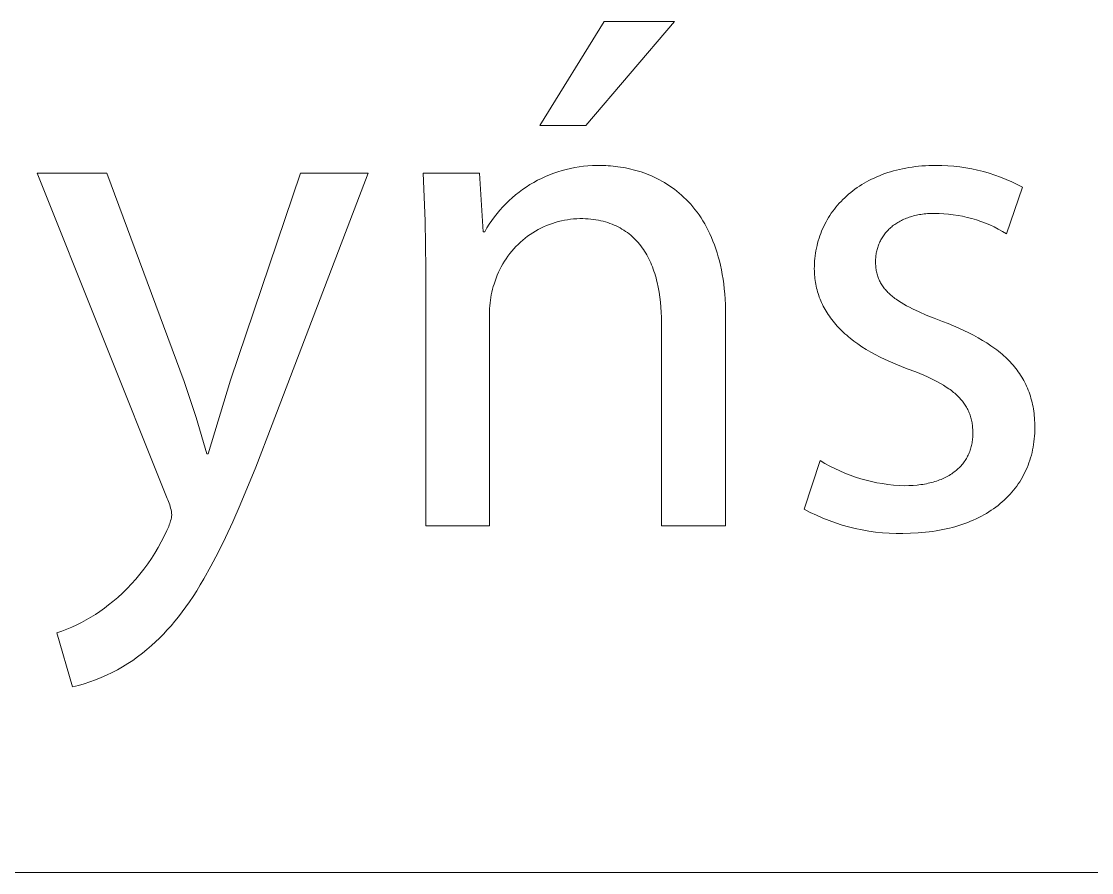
# Model space of a CAD drawing. Header units: millimetres. Extents: x 4001 to 9794, y -321 to 3726.
# Drawn here: x 8946.1 to 9031.4, y -321.4 to -253.6 of the extents above; entities that cross this region are included whole.
import ezdxf

# ---------------------------------------------------------------- set-up
doc = ezdxf.new("R2010")
doc.units = ezdxf.units.MM
doc.header["$MEASUREMENT"] = 0
doc.layers.add('Domyślny', color=7, linetype='Continuous', true_color=0x000000)

msp = doc.modelspace()

# ---------------------------------------------------------------- linework, layer by layer
at = {"layer": 'Domyślny', "color": 18, "lineweight": 15, "true_color": 0x000000}
for p, q in [((8987.433, -261.912), (8992.545, -253.617)), ((8998.158, -253.617), (8991.098, -261.912)), ((8992.545, -253.617), (8998.158, -253.617)), ((8991.098, -261.912), (8987.433, -261.912)), ((8990.221, -265.253), (8990.566, -265.197)), ((8990.566, -265.197), (8990.914, -265.153)), ((8990.914, -265.153), (8991.263, -265.121)), ((8991.263, -265.121), (8991.613, -265.1)), ((8991.613, -265.1), (8991.963, -265.091)), ((8991.963, -265.091), (8992.313, -265.095)), ((8992.313, -265.095), (8992.496, -265.096)), ((8992.496, -265.096), (8992.683, -265.102)), ((8992.683, -265.102), (8992.872, -265.111)), ((8992.872, -265.111), (8993.063, -265.123)), ((8993.063, -265.123), (8993.257, -265.14)), ((8993.257, -265.14), (8993.454, -265.16)), ((8993.454, -265.16), (8993.652, -265.184)), ((8993.652, -265.184), (8993.852, -265.213)), ((8993.852, -265.213), (8994.054, -265.246)), ((9016.834, -265.254), (9017.09, -265.215)), ((9017.09, -265.215), (9017.349, -265.181)), ((9017.349, -265.181), (9017.613, -265.152)), ((9017.613, -265.152), (9017.88, -265.128)), ((9017.88, -265.128), (9018.15, -265.109)), ((9018.15, -265.109), (9018.424, -265.096)), ((9018.424, -265.096), (9018.702, -265.088)), ((9018.702, -265.088), (9018.983, -265.085)), ((9018.983, -265.085), (9019.463, -265.089)), ((9019.463, -265.089), (9019.943, -265.109)), ((9019.943, -265.109), (9020.421, -265.146)), ((9020.421, -265.146), (9020.898, -265.199)), ((9020.898, -265.199), (9021.373, -265.268)), ((8957.732, -291.599), (8947.373, -265.712)), ((8947.373, -265.712), (8952.929, -265.712)), ((8952.929, -265.712), (8959.082, -282.301)), ((8962.786, -282.186), (8968.361, -265.712)), ((8973.743, -265.712), (8966.104, -285.716)), ((8968.361, -265.712), (8973.743, -265.712)), ((8978.296, -269.51), (8978.116, -265.712)), ((8978.116, -265.712), (8982.63, -265.712)), ((8982.63, -265.712), (8982.919, -270.361)), ((8987.562, -266.113), (8987.88, -265.966)), ((8987.88, -265.966), (8988.203, -265.831)), ((8988.203, -265.831), (8988.531, -265.706)), ((8988.531, -265.706), (8988.862, -265.593)), ((8988.862, -265.593), (8989.197, -265.49)), ((8989.197, -265.49), (8989.536, -265.4)), ((8989.536, -265.4), (8989.877, -265.321)), ((8989.877, -265.321), (8990.221, -265.253)), ((8994.054, -265.246), (8994.257, -265.283)), ((8994.257, -265.283), (8994.462, -265.325)), ((8994.462, -265.325), (8994.668, -265.372)), ((8994.668, -265.372), (8994.874, -265.423)), ((8994.874, -265.423), (8995.082, -265.479)), ((8995.082, -265.479), (8995.29, -265.541)), ((8995.29, -265.541), (8995.498, -265.607)), ((8995.498, -265.607), (8995.706, -265.678)), ((8995.706, -265.678), (8995.915, -265.755)), ((8995.915, -265.755), (8996.123, -265.838)), ((8996.123, -265.838), (8996.331, -265.925)), ((8996.331, -265.925), (8996.538, -266.019)), ((8996.538, -266.019), (8996.744, -266.118)), ((9013.857, -266.184), (9014.062, -266.086)), ((9014.062, -266.086), (9014.271, -265.993)), ((9014.271, -265.993), (9014.484, -265.903)), ((9014.484, -265.903), (9014.702, -265.818)), ((9014.702, -265.818), (9014.923, -265.737)), ((9014.923, -265.737), (9015.148, -265.661)), ((9015.148, -265.661), (9015.378, -265.589)), ((9015.378, -265.589), (9015.611, -265.521)), ((9015.611, -265.521), (9015.848, -265.458)), ((9015.848, -265.458), (9016.088, -265.4)), ((9016.088, -265.4), (9016.333, -265.347)), ((9016.333, -265.347), (9016.582, -265.298)), ((9016.582, -265.298), (9016.834, -265.254)), ((9021.373, -265.268), (9021.845, -265.353)), ((9021.845, -265.353), (9022.314, -265.454)), ((9022.314, -265.454), (9022.78, -265.571)), ((9022.78, -265.571), (9023.241, -265.704)), ((9023.241, -265.704), (9023.697, -265.852)), ((9023.697, -265.852), (9024.148, -266.016)), ((9024.148, -266.016), (9024.593, -266.195)), ((8986.055, -267.002), (8986.344, -266.804)), ((8986.344, -266.804), (8986.64, -266.616)), ((8986.64, -266.616), (8986.942, -266.438)), ((8986.942, -266.438), (8987.249, -266.27)), ((8987.249, -266.27), (8987.562, -266.113)), ((8996.744, -266.118), (8996.95, -266.223)), ((8996.95, -266.223), (8997.154, -266.335)), ((8997.154, -266.335), (8997.357, -266.452)), ((8997.357, -266.452), (8997.558, -266.576)), ((8997.558, -266.576), (8997.758, -266.706)), ((8997.758, -266.706), (8997.956, -266.842)), ((8997.956, -266.842), (8998.152, -266.985)), ((9012.537, -266.977), (9012.713, -266.853)), ((9012.713, -266.853), (9012.893, -266.732)), ((9012.893, -266.732), (9013.077, -266.615)), ((9013.077, -266.615), (9013.266, -266.501)), ((9013.266, -266.501), (9013.459, -266.391)), ((9013.459, -266.391), (9013.656, -266.286)), ((9013.656, -266.286), (9013.857, -266.184)), ((9024.593, -266.195), (9025.032, -266.389)), ((9025.889, -266.821), (9024.616, -270.525)), ((9025.032, -266.389), (9025.464, -266.598)), ((9025.464, -266.598), (9025.889, -266.821)), ((8984.972, -267.889), (8985.231, -267.653)), ((8985.231, -267.653), (8985.499, -267.427)), ((8985.499, -267.427), (8985.773, -267.21)), ((8985.773, -267.21), (8986.055, -267.002)), ((8998.152, -266.985), (8998.345, -267.135)), ((8998.345, -267.135), (8998.536, -267.292)), ((8998.536, -267.292), (8998.725, -267.455)), ((8998.725, -267.455), (8998.91, -267.626)), ((8998.91, -267.626), (8999.093, -267.804)), ((9011.574, -267.798), (9011.723, -267.653)), ((9011.723, -267.653), (9011.877, -267.511)), ((9011.877, -267.511), (9012.036, -267.372)), ((9012.036, -267.372), (9012.199, -267.237)), ((9012.199, -267.237), (9012.366, -267.106)), ((9012.366, -267.106), (9012.537, -266.977)), ((8984.018, -268.914), (8984.243, -268.646)), ((8984.243, -268.646), (8984.477, -268.385)), ((8984.477, -268.385), (8984.72, -268.133)), ((8984.72, -268.133), (8984.972, -267.889)), ((8999.093, -267.804), (8999.272, -267.989)), ((8999.272, -267.989), (8999.448, -268.181)), ((8999.448, -268.181), (8999.62, -268.381)), ((8999.62, -268.381), (8999.788, -268.589)), ((8999.788, -268.589), (8999.953, -268.804)), ((9010.772, -268.732), (9010.894, -268.569)), ((9010.894, -268.569), (9011.021, -268.409)), ((9011.021, -268.409), (9011.152, -268.252)), ((9011.152, -268.252), (9011.288, -268.097)), ((9011.288, -268.097), (9011.429, -267.946)), ((9011.429, -267.946), (9011.574, -267.798)), ((8983.398, -269.762), (8983.595, -269.472)), ((8983.595, -269.472), (8983.802, -269.19)), ((8983.802, -269.19), (8984.018, -268.914)), ((8989.139, -269.499), (8988.897, -269.558)), ((8989.382, -269.448), (8989.139, -269.499)), ((8989.626, -269.405), (8989.382, -269.448)), ((8989.872, -269.371), (8989.626, -269.405)), ((8990.12, -269.345), (8989.872, -269.371)), ((8990.367, -269.328), (8990.12, -269.345)), ((8990.616, -269.319), (8990.367, -269.328)), ((8990.839, -269.322), (8990.616, -269.319)), ((8991.058, -269.33), (8990.839, -269.322)), ((8991.273, -269.344), (8991.058, -269.33)), ((8991.483, -269.363), (8991.273, -269.344)), ((8991.689, -269.387), (8991.483, -269.363)), ((8991.89, -269.416), (8991.689, -269.387)), ((8992.087, -269.451), (8991.89, -269.416)), ((8992.279, -269.491), (8992.087, -269.451)), ((8992.468, -269.535), (8992.279, -269.491)), ((8999.953, -268.804), (9000.113, -269.027)), ((9000.113, -269.027), (9000.269, -269.258)), ((9000.269, -269.258), (9000.421, -269.497)), ((9000.421, -269.497), (9000.568, -269.745)), ((9010.231, -269.588), (9010.33, -269.411)), ((9010.33, -269.411), (9010.433, -269.238)), ((9010.433, -269.238), (9010.541, -269.066)), ((9010.541, -269.066), (9010.654, -268.898)), ((9010.654, -268.898), (9010.772, -268.732)), ((9016.242, -269.464), (9016.147, -269.514)), ((9016.339, -269.417), (9016.242, -269.464)), ((9016.438, -269.371), (9016.339, -269.417)), ((9016.54, -269.328), (9016.438, -269.371)), ((9016.644, -269.286), (9016.54, -269.328)), ((9016.75, -269.246), (9016.644, -269.286)), ((9016.857, -269.209), (9016.75, -269.246)), ((9016.968, -269.173), (9016.857, -269.209)), ((9017.08, -269.139), (9016.968, -269.173)), ((9017.194, -269.108), (9017.08, -269.139)), ((9017.31, -269.079), (9017.194, -269.108)), ((9017.429, -269.051), (9017.31, -269.079)), ((9017.549, -269.026), (9017.429, -269.051)), ((9017.672, -269.004), (9017.549, -269.026)), ((9017.797, -268.983), (9017.672, -269.004)), ((9017.923, -268.965), (9017.797, -268.983)), ((9018.052, -268.949), (9017.923, -268.965)), ((9018.183, -268.936), (9018.052, -268.949)), ((9018.316, -268.925), (9018.183, -268.936)), ((9018.451, -268.916), (9018.316, -268.925)), ((9018.588, -268.91), (9018.451, -268.916)), ((9018.727, -268.906), (9018.588, -268.91)), ((9018.868, -268.905), (9018.727, -268.906)), ((9019.246, -268.911), (9018.868, -268.905)), ((9019.623, -268.93), (9019.246, -268.911)), ((9020, -268.962), (9019.623, -268.93)), ((9020.375, -269.007), (9020, -268.962)), ((9020.749, -269.065), (9020.375, -269.007)), ((9021.12, -269.136), (9020.749, -269.065)), ((9021.488, -269.22), (9021.12, -269.136)), ((9021.854, -269.316), (9021.488, -269.22)), ((9022.216, -269.425), (9021.854, -269.316)), ((9022.574, -269.546), (9022.216, -269.425)), ((8978.347, -273.312), (8978.296, -269.51)), ((8983.035, -270.361), (8983.211, -270.058)), ((8983.211, -270.058), (8983.398, -269.762)), ((8987.069, -270.32), (8986.857, -270.449)), ((8987.285, -270.197), (8987.069, -270.32)), ((8987.505, -270.083), (8987.285, -270.197)), ((8987.729, -269.975), (8987.505, -270.083)), ((8987.957, -269.876), (8987.729, -269.975)), ((8988.188, -269.784), (8987.957, -269.876)), ((8988.422, -269.701), (8988.188, -269.784)), ((8988.658, -269.625), (8988.422, -269.701)), ((8988.897, -269.558), (8988.658, -269.625)), ((8992.651, -269.585), (8992.468, -269.535)), ((8992.831, -269.639), (8992.651, -269.585)), ((8993.006, -269.698), (8992.831, -269.639)), ((8993.177, -269.762), (8993.006, -269.698)), ((8993.344, -269.83), (8993.177, -269.762)), ((8993.507, -269.903), (8993.344, -269.83)), ((8993.666, -269.981), (8993.507, -269.903)), ((8993.82, -270.062), (8993.666, -269.981)), ((8993.971, -270.149), (8993.82, -270.062)), ((8994.118, -270.239), (8993.971, -270.149)), ((8994.26, -270.334), (8994.118, -270.239)), ((8994.399, -270.433), (8994.26, -270.334)), ((9000.568, -269.745), (9000.709, -270.001)), ((9000.709, -270.001), (9000.846, -270.265)), ((9000.846, -270.265), (9000.978, -270.537)), ((9009.81, -270.504), (9009.884, -270.316)), ((9009.884, -270.316), (9009.964, -270.131)), ((9009.964, -270.131), (9010.048, -269.947)), ((9010.048, -269.947), (9010.137, -269.766)), ((9010.137, -269.766), (9010.231, -269.588)), ((9015.108, -270.309), (9015.044, -270.381)), ((9015.175, -270.238), (9015.108, -270.309)), ((9015.244, -270.169), (9015.175, -270.238)), ((9015.315, -270.101), (9015.244, -270.169)), ((9015.388, -270.035), (9015.315, -270.101)), ((9015.464, -269.971), (9015.388, -270.035)), ((9015.541, -269.908), (9015.464, -269.971)), ((9015.621, -269.846), (9015.541, -269.908)), ((9015.703, -269.787), (9015.621, -269.846)), ((9015.788, -269.729), (9015.703, -269.787)), ((9015.874, -269.672), (9015.788, -269.729)), ((9015.963, -269.618), (9015.874, -269.672)), ((9016.054, -269.565), (9015.963, -269.618)), ((9016.147, -269.514), (9016.054, -269.565)), ((9022.928, -269.68), (9022.574, -269.546)), ((9023.277, -269.825), (9022.928, -269.68)), ((9023.62, -269.983), (9023.277, -269.825)), ((9023.958, -270.152), (9023.62, -269.983)), ((9024.29, -270.333), (9023.958, -270.152)), ((9024.616, -270.525), (9024.29, -270.333)), ((8982.919, -270.361), (8983.035, -270.361)), ((8985.871, -271.201), (8985.69, -271.372)), ((8986.057, -271.038), (8985.871, -271.201)), ((8986.249, -270.88), (8986.057, -271.038)), ((8986.447, -270.73), (8986.249, -270.88)), ((8986.65, -270.586), (8986.447, -270.73)), ((8986.857, -270.449), (8986.65, -270.586)), ((8994.534, -270.536), (8994.399, -270.433)), ((8994.665, -270.643), (8994.534, -270.536)), ((8994.792, -270.754), (8994.665, -270.643)), ((8994.915, -270.868), (8994.792, -270.754)), ((8995.034, -270.987), (8994.915, -270.868)), ((8995.15, -271.109), (8995.034, -270.987)), ((8995.262, -271.235), (8995.15, -271.109)), ((9000.978, -270.537), (9001.104, -270.819)), ((9001.104, -270.819), (9001.224, -271.109)), ((9001.224, -271.109), (9001.339, -271.408)), ((9009.562, -271.275), (9009.616, -271.079)), ((9009.616, -271.079), (9009.676, -270.886)), ((9009.676, -270.886), (9009.741, -270.694)), ((9009.741, -270.694), (9009.81, -270.504)), ((9014.526, -271.171), (9014.487, -271.256)), ((9014.567, -271.087), (9014.526, -271.171)), ((9014.611, -271.003), (9014.567, -271.087)), ((9014.657, -270.921), (9014.611, -271.003)), ((9014.706, -270.84), (9014.657, -270.921)), ((9014.756, -270.76), (9014.706, -270.84)), ((9014.809, -270.682), (9014.756, -270.76)), ((9014.865, -270.605), (9014.809, -270.682)), ((9014.922, -270.529), (9014.865, -270.605)), ((9014.982, -270.454), (9014.922, -270.529)), ((9015.044, -270.381), (9014.982, -270.454)), ((8985.183, -271.918), (8985.027, -272.111)), ((8985.346, -271.73), (8985.183, -271.918)), ((8985.514, -271.548), (8985.346, -271.73)), ((8985.69, -271.372), (8985.514, -271.548)), ((8995.371, -271.365), (8995.262, -271.235)), ((8995.476, -271.498), (8995.371, -271.365)), ((8995.577, -271.634), (8995.476, -271.498)), ((8995.674, -271.774), (8995.577, -271.634)), ((8995.768, -271.917), (8995.674, -271.774)), ((8995.859, -272.063), (8995.768, -271.917)), ((9001.339, -271.408), (9001.447, -271.716)), ((9001.447, -271.716), (9001.549, -272.033)), ((9001.549, -272.033), (9001.645, -272.359)), ((9009.395, -272.076), (9009.429, -271.873)), ((9009.429, -271.873), (9009.468, -271.672)), ((9009.468, -271.672), (9009.513, -271.473)), ((9009.513, -271.473), (9009.562, -271.275)), ((9014.257, -271.975), (9014.239, -272.068)), ((9014.278, -271.882), (9014.257, -271.975)), ((9014.301, -271.79), (9014.278, -271.882)), ((9014.326, -271.698), (9014.301, -271.79)), ((9014.353, -271.608), (9014.326, -271.698)), ((9014.383, -271.519), (9014.353, -271.608)), ((9014.415, -271.43), (9014.383, -271.519)), ((9014.45, -271.343), (9014.415, -271.43)), ((9014.487, -271.256), (9014.45, -271.343)), ((8984.599, -272.721), (8984.471, -272.934)), ((8984.735, -272.513), (8984.599, -272.721)), ((8984.877, -272.309), (8984.735, -272.513)), ((8985.027, -272.111), (8984.877, -272.309)), ((8995.946, -272.213), (8995.859, -272.063)), ((8996.03, -272.366), (8995.946, -272.213)), ((8996.11, -272.521), (8996.03, -272.366)), ((8996.187, -272.68), (8996.11, -272.521)), ((8996.261, -272.841), (8996.187, -272.68)), ((8996.331, -273.006), (8996.261, -272.841)), ((9001.645, -272.359), (9001.735, -272.695)), ((9001.735, -272.695), (9001.817, -273.04)), ((9009.302, -273.111), (9009.31, -272.901)), ((9009.31, -272.901), (9009.324, -272.693)), ((9009.324, -272.693), (9009.342, -272.486)), ((9009.342, -272.486), (9009.366, -272.28)), ((9009.366, -272.28), (9009.395, -272.076)), ((9014.181, -272.645), (9014.18, -272.743)), ((9014.18, -272.743), (9014.181, -272.851)), ((9014.185, -272.547), (9014.181, -272.645)), ((9014.181, -272.851), (9014.185, -272.957)), ((9014.191, -272.45), (9014.185, -272.547)), ((9014.199, -272.354), (9014.191, -272.45)), ((9014.21, -272.258), (9014.199, -272.354)), ((9014.224, -272.163), (9014.21, -272.258)), ((9014.239, -272.068), (9014.224, -272.163)), ((8978.347, -293.779), (8978.347, -273.312)), ((8984.131, -273.596), (8984.033, -273.825)), ((8984.237, -273.372), (8984.131, -273.596)), ((8984.35, -273.151), (8984.237, -273.372)), ((8984.471, -272.934), (8984.35, -273.151)), ((8996.398, -273.173), (8996.331, -273.006)), ((8996.462, -273.343), (8996.398, -273.173)), ((8996.522, -273.515), (8996.462, -273.343)), ((8996.58, -273.69), (8996.522, -273.515)), ((8996.634, -273.867), (8996.58, -273.69)), ((9001.817, -273.04), (9001.893, -273.394)), ((9001.893, -273.394), (9001.961, -273.759)), ((9001.961, -273.759), (9002.022, -274.133)), ((9009.3, -273.322), (9009.302, -273.111)), ((9009.302, -273.479), (9009.3, -273.322)), ((9009.307, -273.635), (9009.302, -273.479)), ((9009.316, -273.79), (9009.307, -273.635)), ((9014.185, -272.957), (9014.191, -273.061)), ((9014.191, -273.061), (9014.2, -273.163)), ((9014.2, -273.163), (9014.211, -273.264)), ((9014.211, -273.264), (9014.224, -273.362)), ((9014.224, -273.362), (9014.24, -273.46)), ((9014.24, -273.46), (9014.259, -273.556)), ((9014.259, -273.556), (9014.279, -273.65)), ((9014.279, -273.65), (9014.303, -273.742)), ((9014.303, -273.742), (9014.329, -273.834)), ((8983.787, -274.528), (8983.719, -274.738)), ((8983.861, -274.29), (8983.787, -274.528)), ((8983.943, -274.056), (8983.861, -274.29)), ((8984.033, -273.825), (8983.943, -274.056)), ((8996.685, -274.047), (8996.634, -273.867)), ((8996.734, -274.229), (8996.685, -274.047)), ((8996.779, -274.414), (8996.734, -274.229)), ((8996.86, -274.789), (8996.779, -274.414)), ((9002.022, -274.133), (9002.076, -274.517)), ((9002.076, -274.517), (9002.121, -274.911)), ((9009.328, -273.944), (9009.316, -273.79)), ((9009.344, -274.098), (9009.328, -273.944)), ((9009.363, -274.25), (9009.344, -274.098)), ((9009.386, -274.402), (9009.363, -274.25)), ((9009.412, -274.553), (9009.386, -274.402)), ((9009.442, -274.702), (9009.412, -274.553)), ((9014.329, -273.834), (9014.357, -273.923)), ((9014.357, -273.923), (9014.388, -274.012)), ((9014.388, -274.012), (9014.422, -274.099)), ((9014.422, -274.099), (9014.458, -274.185)), ((9014.458, -274.185), (9014.497, -274.269)), ((9014.497, -274.269), (9014.538, -274.352)), ((9014.538, -274.352), (9014.581, -274.434)), ((9014.581, -274.434), (9014.628, -274.515)), ((9014.628, -274.515), (9014.677, -274.594)), ((9014.677, -274.594), (9014.728, -274.673)), ((8983.555, -275.381), (8983.515, -275.598)), ((8983.603, -275.165), (8983.555, -275.381)), ((8983.657, -274.95), (8983.603, -275.165)), ((8983.719, -274.738), (8983.657, -274.95)), ((8996.93, -275.172), (8996.86, -274.789)), ((8996.988, -275.563), (8996.93, -275.172)), ((9002.121, -274.911), (9002.159, -275.315)), ((9002.159, -275.315), (9002.189, -275.729)), ((9009.476, -274.851), (9009.442, -274.702)), ((9009.513, -274.999), (9009.476, -274.851)), ((9009.554, -275.146), (9009.513, -274.999)), ((9009.598, -275.292), (9009.554, -275.146)), ((9009.646, -275.437), (9009.598, -275.292)), ((9009.697, -275.582), (9009.646, -275.437)), ((9014.728, -274.673), (9014.782, -274.75)), ((9014.782, -274.75), (9014.839, -274.826)), ((9014.839, -274.826), (9014.898, -274.902)), ((9014.898, -274.902), (9014.96, -274.976)), ((9014.96, -274.976), (9015.025, -275.05)), ((9015.025, -275.05), (9015.092, -275.122)), ((9015.092, -275.122), (9015.162, -275.194)), ((9015.162, -275.194), (9015.234, -275.265)), ((9015.234, -275.265), (9015.309, -275.335)), ((9015.309, -275.335), (9015.387, -275.404)), ((9015.387, -275.404), (9015.468, -275.473)), ((8983.436, -276.256), (8983.423, -276.477)), ((8983.455, -276.036), (8983.436, -276.256)), ((8983.481, -275.817), (8983.455, -276.036)), ((8983.515, -275.598), (8983.481, -275.817)), ((8997.035, -275.962), (8996.988, -275.563)), ((8997.071, -276.366), (8997.035, -275.962)), ((9002.189, -275.729), (9002.211, -276.154)), ((9002.211, -276.154), (9002.224, -276.589)), ((9009.752, -275.725), (9009.697, -275.582)), ((9009.81, -275.867), (9009.752, -275.725)), ((9009.873, -276.008), (9009.81, -275.867)), ((9009.938, -276.148), (9009.873, -276.008)), ((9010.008, -276.287), (9009.938, -276.148)), ((9010.081, -276.425), (9010.008, -276.287)), ((9015.468, -275.473), (9015.551, -275.541)), ((9015.551, -275.541), (9015.637, -275.608)), ((9015.637, -275.608), (9015.725, -275.675)), ((9015.725, -275.675), (9015.817, -275.741)), ((9015.817, -275.741), (9016.007, -275.871)), ((9016.007, -275.871), (9016.209, -276)), ((9016.209, -276), (9016.422, -276.128)), ((9016.422, -276.128), (9016.645, -276.254)), ((9016.645, -276.254), (9016.88, -276.379)), ((8983.423, -276.477), (8983.418, -276.698)), ((8983.418, -276.698), (8983.42, -276.919)), ((8983.42, -276.919), (8983.42, -293.779)), ((8997.096, -276.777), (8997.071, -276.366)), ((8997.111, -277.193), (8997.096, -276.777)), ((9002.224, -276.589), (9002.228, -277.035)), ((9002.228, -277.035), (9002.228, -293.779)), ((9010.157, -276.562), (9010.081, -276.425)), ((9010.237, -276.698), (9010.157, -276.562)), ((9010.321, -276.833), (9010.237, -276.698)), ((9010.408, -276.967), (9010.321, -276.833)), ((9010.5, -277.1), (9010.408, -276.967)), ((9010.594, -277.232), (9010.5, -277.1)), ((9016.88, -276.379), (9017.126, -276.503)), ((9017.126, -276.503), (9017.652, -276.751)), ((9017.652, -276.751), (9018.223, -276.999)), ((9018.223, -276.999), (9018.84, -277.251)), ((8997.116, -277.614), (8997.111, -277.193)), ((8997.116, -293.779), (8997.116, -277.614)), ((9010.693, -277.363), (9010.594, -277.232)), ((9010.795, -277.492), (9010.693, -277.363)), ((9010.9, -277.621), (9010.795, -277.492)), ((9011.01, -277.748), (9010.9, -277.621)), ((9011.123, -277.874), (9011.01, -277.748)), ((9011.239, -277.999), (9011.123, -277.874)), ((9011.36, -278.123), (9011.239, -277.999)), ((9018.84, -277.251), (9019.504, -277.508)), ((9019.504, -277.508), (9019.955, -277.681)), ((9019.955, -277.681), (9020.391, -277.859)), ((9020.391, -277.859), (9020.814, -278.04)), ((9011.484, -278.246), (9011.36, -278.123)), ((9011.611, -278.368), (9011.484, -278.246)), ((9011.743, -278.488), (9011.611, -278.368)), ((9011.878, -278.608), (9011.743, -278.488)), ((9012.017, -278.726), (9011.878, -278.608)), ((9012.159, -278.843), (9012.017, -278.726)), ((9012.456, -279.073), (9012.159, -278.843)), ((9020.814, -278.04), (9021.222, -278.226)), ((9021.222, -278.226), (9021.616, -278.416)), ((9021.616, -278.416), (9021.996, -278.611)), ((9021.996, -278.611), (9022.362, -278.811)), ((9022.362, -278.811), (9022.714, -279.015)), ((9012.767, -279.299), (9012.456, -279.073)), ((9013.093, -279.519), (9012.767, -279.299)), ((9013.434, -279.735), (9013.093, -279.519)), ((9022.714, -279.015), (9023.052, -279.225)), ((9023.052, -279.225), (9023.376, -279.44)), ((9023.376, -279.44), (9023.685, -279.661)), ((9023.685, -279.661), (9023.835, -279.774)), ((9013.79, -279.945), (9013.434, -279.735)), ((9014.161, -280.15), (9013.79, -279.945)), ((9014.547, -280.35), (9014.161, -280.15)), ((9014.949, -280.545), (9014.547, -280.35)), ((9015.365, -280.734), (9014.949, -280.545)), ((9023.835, -279.774), (9023.98, -279.888)), ((9023.98, -279.888), (9024.123, -280.003)), ((9024.123, -280.003), (9024.261, -280.121)), ((9024.261, -280.121), (9024.396, -280.239)), ((9024.396, -280.239), (9024.528, -280.36)), ((9024.528, -280.36), (9024.656, -280.481)), ((9024.656, -280.481), (9024.78, -280.605)), ((9015.797, -280.918), (9015.365, -280.734)), ((9016.245, -281.097), (9015.797, -280.918)), ((9016.707, -281.269), (9016.245, -281.097)), ((9017.389, -281.529), (9016.707, -281.269)), ((9024.78, -280.605), (9024.901, -280.73)), ((9024.901, -280.73), (9025.019, -280.857)), ((9025.019, -280.857), (9025.132, -280.986)), ((9025.132, -280.986), (9025.242, -281.116)), ((9025.242, -281.116), (9025.349, -281.248)), ((9025.349, -281.248), (9025.452, -281.382)), ((9025.452, -281.382), (9025.551, -281.518)), ((8960.992, -288.05), (8962.786, -282.186)), ((9018.017, -281.79), (9017.389, -281.529)), ((9018.312, -281.921), (9018.017, -281.79)), ((9018.593, -282.052), (9018.312, -281.921)), ((9018.862, -282.185), (9018.593, -282.052)), ((9019.119, -282.319), (9018.862, -282.185)), ((9025.551, -281.518), (9025.647, -281.655)), ((9025.647, -281.655), (9025.74, -281.794)), ((9025.74, -281.794), (9025.828, -281.936)), ((9025.828, -281.936), (9025.913, -282.079)), ((9025.913, -282.079), (9025.995, -282.224)), ((9025.995, -282.224), (9026.073, -282.371)), ((8959.082, -282.301), (8960.027, -285.161)), ((9019.363, -282.454), (9019.119, -282.319)), ((9019.595, -282.59), (9019.363, -282.454)), ((9019.815, -282.729), (9019.595, -282.59)), ((9020.023, -282.869), (9019.815, -282.729)), ((9020.122, -282.941), (9020.023, -282.869)), ((9020.219, -283.012), (9020.122, -282.941)), ((9020.313, -283.085), (9020.219, -283.012)), ((9020.403, -283.158), (9020.313, -283.085)), ((9026.073, -282.371), (9026.147, -282.52)), ((9026.147, -282.52), (9026.217, -282.671)), ((9026.217, -282.671), (9026.285, -282.824)), ((9026.285, -282.824), (9026.348, -282.979)), ((9026.348, -282.979), (9026.408, -283.137)), ((9026.408, -283.137), (9026.464, -283.296)), ((9020.491, -283.231), (9020.403, -283.158)), ((9020.577, -283.305), (9020.491, -283.231)), ((9020.659, -283.381), (9020.577, -283.305)), ((9020.739, -283.456), (9020.659, -283.381)), ((9020.816, -283.533), (9020.739, -283.456)), ((9020.89, -283.61), (9020.816, -283.533)), ((9020.961, -283.688), (9020.89, -283.61)), ((9021.03, -283.768), (9020.961, -283.688)), ((9021.096, -283.848), (9021.03, -283.768)), ((9021.159, -283.928), (9021.096, -283.848)), ((9021.219, -284.01), (9021.159, -283.928)), ((9026.464, -283.296), (9026.517, -283.457)), ((9026.517, -283.457), (9026.566, -283.621)), ((9026.566, -283.621), (9026.611, -283.787)), ((9026.611, -283.787), (9026.653, -283.955)), ((9026.653, -283.955), (9026.691, -284.125)), ((9021.278, -284.093), (9021.219, -284.01)), ((9021.333, -284.177), (9021.278, -284.093)), ((9021.386, -284.261), (9021.333, -284.177)), ((9021.436, -284.347), (9021.386, -284.261)), ((9021.484, -284.434), (9021.436, -284.347)), ((9021.529, -284.522), (9021.484, -284.434)), ((9021.572, -284.611), (9021.529, -284.522)), ((9021.612, -284.702), (9021.572, -284.611)), ((9021.65, -284.793), (9021.612, -284.702)), ((9021.685, -284.886), (9021.65, -284.793)), ((9026.691, -284.125), (9026.726, -284.298)), ((9026.726, -284.298), (9026.756, -284.473)), ((9026.756, -284.473), (9026.784, -284.65)), ((9026.784, -284.65), (9026.807, -284.829)), ((9026.807, -284.829), (9026.827, -285.011)), ((8960.027, -285.161), (8960.876, -288.05)), ((9021.718, -284.98), (9021.685, -284.886)), ((9021.748, -285.075), (9021.718, -284.98)), ((9021.776, -285.171), (9021.748, -285.075)), ((9021.802, -285.269), (9021.776, -285.171)), ((9021.825, -285.368), (9021.802, -285.269)), ((9021.846, -285.469), (9021.825, -285.368)), ((9021.865, -285.571), (9021.846, -285.469)), ((9021.882, -285.674), (9021.865, -285.571)), ((9021.896, -285.779), (9021.882, -285.674)), ((9026.827, -285.011), (9026.844, -285.195)), ((9026.844, -285.195), (9026.856, -285.382)), ((9026.856, -285.382), (9026.866, -285.571)), ((9026.866, -285.571), (9026.871, -285.763)), ((8966.104, -285.716), (8964.78, -289.117)), ((9021.908, -285.885), (9021.896, -285.779)), ((9021.917, -285.993), (9021.908, -285.885)), ((9021.925, -286.102), (9021.917, -285.993)), ((9021.93, -286.213), (9021.925, -286.102)), ((9021.934, -286.325), (9021.93, -286.213)), ((9021.93, -286.653), (9021.933, -286.546)), ((9021.933, -286.546), (9021.935, -286.439)), ((9021.935, -286.439), (9021.934, -286.325)), ((9026.862, -286.414), (9026.848, -286.639)), ((9026.87, -286.186), (9026.862, -286.414)), ((9026.873, -285.957), (9026.87, -286.186)), ((9026.871, -285.763), (9026.873, -285.957)), ((9021.807, -287.477), (9021.831, -287.377)), ((9021.831, -287.377), (9021.853, -287.276)), ((9021.853, -287.276), (9021.872, -287.174)), ((9021.872, -287.174), (9021.889, -287.072)), ((9021.889, -287.072), (9021.903, -286.968)), ((9021.903, -286.968), (9021.914, -286.864)), ((9021.914, -286.864), (9021.923, -286.759)), ((9021.923, -286.759), (9021.93, -286.653)), ((9026.772, -287.301), (9026.736, -287.518)), ((9026.803, -287.083), (9026.772, -287.301)), ((9026.828, -286.862), (9026.803, -287.083)), ((9026.848, -286.639), (9026.828, -286.862)), ((8960.876, -288.05), (8960.992, -288.05)), ((9021.47, -288.329), (9021.518, -288.239)), ((9021.518, -288.239), (9021.563, -288.148)), ((9021.563, -288.148), (9021.606, -288.055)), ((9021.606, -288.055), (9021.646, -287.962)), ((9021.646, -287.962), (9021.683, -287.867)), ((9021.683, -287.867), (9021.718, -287.771)), ((9021.718, -287.771), (9021.75, -287.674)), ((9021.75, -287.674), (9021.78, -287.576)), ((9021.78, -287.576), (9021.807, -287.477)), ((9026.594, -288.151), (9026.536, -288.358)), ((9026.647, -287.943), (9026.594, -288.151)), ((9026.694, -287.731), (9026.647, -287.943)), ((9026.736, -287.518), (9026.694, -287.731)), ((9008.49, -292.457), (9009.763, -288.58)), ((9009.763, -288.58), (9010.144, -288.808)), ((9010.144, -288.808), (9010.533, -289.023)), ((9010.533, -289.023), (9010.929, -289.224)), ((9020.844, -289.155), (9020.918, -289.079)), ((9020.918, -289.079), (9020.99, -289.002)), ((9020.99, -289.002), (9021.06, -288.923)), ((9021.06, -288.923), (9021.126, -288.842)), ((9021.126, -288.842), (9021.19, -288.76)), ((9021.19, -288.76), (9021.251, -288.677)), ((9021.251, -288.677), (9021.31, -288.592)), ((9021.31, -288.592), (9021.366, -288.506)), ((9021.366, -288.506), (9021.419, -288.418)), ((9021.419, -288.418), (9021.47, -288.329)), ((9026.33, -288.961), (9026.251, -289.156)), ((9026.404, -288.762), (9026.33, -288.961)), ((9026.473, -288.561), (9026.404, -288.762)), ((9026.536, -288.358), (9026.473, -288.561)), ((8964.78, -289.117), (8963.542, -292.108)), ((9010.929, -289.224), (9011.331, -289.413)), ((9011.331, -289.413), (9011.739, -289.588)), ((9011.739, -289.588), (9012.153, -289.75)), ((9012.153, -289.75), (9012.572, -289.898)), ((9012.572, -289.898), (9012.995, -290.032)), ((9019.626, -289.987), (9019.736, -289.934)), ((9019.736, -289.934), (9019.844, -289.879)), ((9019.844, -289.879), (9019.948, -289.823)), ((9019.948, -289.823), (9020.05, -289.764)), ((9020.05, -289.764), (9020.149, -289.703)), ((9020.149, -289.703), (9020.246, -289.641)), ((9020.246, -289.641), (9020.339, -289.577)), ((9020.339, -289.577), (9020.43, -289.511)), ((9020.43, -289.511), (9020.518, -289.443)), ((9020.518, -289.443), (9020.604, -289.374)), ((9020.604, -289.374), (9020.686, -289.302)), ((9020.686, -289.302), (9020.766, -289.23)), ((9020.766, -289.23), (9020.844, -289.155)), ((9025.881, -289.91), (9025.775, -290.092)), ((9025.981, -289.726), (9025.881, -289.91)), ((9026.076, -289.539), (9025.981, -289.726)), ((9026.166, -289.349), (9026.076, -289.539)), ((9026.251, -289.156), (9026.166, -289.349)), ((9012.995, -290.032), (9013.423, -290.151)), ((9013.423, -290.151), (9013.854, -290.257)), ((9013.854, -290.257), (9014.289, -290.348)), ((9014.289, -290.348), (9014.727, -290.425)), ((9014.727, -290.425), (9015.166, -290.487)), ((9015.166, -290.487), (9015.608, -290.535)), ((9015.608, -290.535), (9016.051, -290.568)), ((9016.051, -290.568), (9016.495, -290.586)), ((9016.495, -290.586), (9016.836, -290.581)), ((9016.836, -290.581), (9017.166, -290.565)), ((9017.166, -290.565), (9017.485, -290.539)), ((9017.485, -290.539), (9017.64, -290.522)), ((9017.64, -290.522), (9017.792, -290.502)), ((9017.792, -290.502), (9017.941, -290.48)), ((9017.941, -290.48), (9018.088, -290.456)), ((9018.088, -290.456), (9018.231, -290.429)), ((9018.231, -290.429), (9018.372, -290.4)), ((9018.372, -290.4), (9018.51, -290.369)), ((9018.51, -290.369), (9018.645, -290.335)), ((9018.645, -290.335), (9018.778, -290.299)), ((9018.778, -290.299), (9018.907, -290.261)), ((9018.907, -290.261), (9019.034, -290.221)), ((9019.034, -290.221), (9019.158, -290.178)), ((9019.158, -290.178), (9019.279, -290.134)), ((9019.279, -290.134), (9019.398, -290.087)), ((9019.398, -290.087), (9019.513, -290.038)), ((9019.513, -290.038), (9019.626, -289.987)), ((9025.301, -290.786), (9025.17, -290.951)), ((9025.427, -290.617), (9025.301, -290.786)), ((9025.548, -290.445), (9025.427, -290.617)), ((9025.664, -290.27), (9025.548, -290.445)), ((9025.775, -290.092), (9025.664, -290.27)), ((8957.788, -291.724), (8957.732, -291.599)), ((9024.595, -291.58), (9024.439, -291.729)), ((9024.746, -291.428), (9024.595, -291.58)), ((9024.893, -291.273), (9024.746, -291.428)), ((9025.034, -291.114), (9024.893, -291.273)), ((9025.17, -290.951), (9025.034, -291.114)), ((8957.84, -291.851), (8957.788, -291.724)), ((8957.887, -291.979), (8957.84, -291.851)), ((8957.931, -292.109), (8957.887, -291.979)), ((8957.97, -292.24), (8957.931, -292.109)), ((8958.004, -292.372), (8957.97, -292.24)), ((8958.035, -292.506), (8958.004, -292.372)), ((8958.06, -292.64), (8958.035, -292.506)), ((8963.542, -292.108), (8962.947, -293.46)), ((9008.973, -292.711), (9008.49, -292.457)), ((9023.585, -292.42), (9023.4, -292.547)), ((9023.765, -292.289), (9023.585, -292.42)), ((9023.941, -292.154), (9023.765, -292.289)), ((9024.112, -292.016), (9023.941, -292.154)), ((9024.278, -291.875), (9024.112, -292.016)), ((9024.439, -291.729), (9024.278, -291.875)), ((8957.97, -293.49), (8958.004, -293.376)), ((8958.004, -293.376), (8958.033, -293.261)), ((8958.033, -293.261), (8958.059, -293.145)), ((8958.059, -293.145), (8958.081, -293.028)), ((8958.082, -292.775), (8958.06, -292.64)), ((8958.081, -293.028), (8958.099, -292.911)), ((8958.099, -292.911), (8958.082, -292.775)), ((9009.466, -292.948), (9008.973, -292.711)), ((9009.966, -293.168), (9009.466, -292.948)), ((9010.474, -293.37), (9009.966, -293.168)), ((9010.988, -293.554), (9010.474, -293.37)), ((9021.97, -293.327), (9021.747, -293.422)), ((9022.188, -293.227), (9021.97, -293.327)), ((9022.402, -293.124), (9022.188, -293.227)), ((9022.611, -293.016), (9022.402, -293.124)), ((9022.815, -292.905), (9022.611, -293.016)), ((9023.015, -292.789), (9022.815, -292.905)), ((9023.21, -292.67), (9023.015, -292.789)), ((9023.4, -292.547), (9023.21, -292.67)), ((8957.479, -294.612), (8957.693, -294.145)), ((8957.693, -294.145), (8957.749, -294.04)), ((8957.749, -294.04), (8957.8, -293.933)), ((8957.8, -293.933), (8957.848, -293.825)), ((8957.848, -293.825), (8957.892, -293.714)), ((8957.892, -293.714), (8957.933, -293.603)), ((8957.933, -293.603), (8957.97, -293.49)), ((8962.947, -293.46), (8962.363, -294.722)), ((8983.42, -293.779), (8978.347, -293.779)), ((9002.228, -293.779), (8997.116, -293.779)), ((9011.508, -293.721), (9010.988, -293.554)), ((9012.034, -293.869), (9011.508, -293.721)), ((9012.565, -293.999), (9012.034, -293.869)), ((9013.099, -294.111), (9012.565, -293.999)), ((9013.638, -294.204), (9013.099, -294.111)), ((9014.179, -294.278), (9013.638, -294.204)), ((9018.722, -294.226), (9018.442, -294.263)), ((9018.999, -294.184), (9018.722, -294.226)), ((9019.27, -294.137), (9018.999, -294.184)), ((9019.538, -294.086), (9019.27, -294.137)), ((9019.801, -294.03), (9019.538, -294.086)), ((9020.06, -293.97), (9019.801, -294.03)), ((9020.315, -293.905), (9020.06, -293.97)), ((9020.565, -293.835), (9020.315, -293.905)), ((9020.81, -293.761), (9020.565, -293.835)), ((9021.051, -293.683), (9020.81, -293.761)), ((9021.288, -293.6), (9021.051, -293.683)), ((9021.52, -293.513), (9021.288, -293.6)), ((9021.747, -293.422), (9021.52, -293.513)), ((8957.005, -295.522), (8957.25, -295.071)), ((8957.25, -295.071), (8957.479, -294.612)), ((8962.363, -294.722), (8961.788, -295.898)), ((9014.722, -294.333), (9014.179, -294.278)), ((9015.268, -294.37), (9014.722, -294.333)), ((9015.814, -294.388), (9015.268, -294.37)), ((9016.36, -294.386), (9015.814, -294.388)), ((9016.976, -294.376), (9016.36, -294.386)), ((9017.575, -294.346), (9016.976, -294.376)), ((9017.868, -294.323), (9017.575, -294.346)), ((9018.157, -294.296), (9017.868, -294.323)), ((9018.442, -294.263), (9018.157, -294.296)), ((8956.745, -295.964), (8957.005, -295.522)), ((8961.788, -295.898), (8961.219, -296.993)), ((8956.181, -296.821), (8956.47, -296.397)), ((8956.47, -296.397), (8956.745, -295.964)), ((8955.231, -298.032), (8955.561, -297.639)), ((8955.561, -297.639), (8955.878, -297.235)), ((8955.878, -297.235), (8956.181, -296.821)), ((8961.219, -296.993), (8960.651, -298.01)), ((8954.531, -298.783), (8954.887, -298.413)), ((8954.887, -298.413), (8955.231, -298.032)), ((8960.368, -298.491), (8960.083, -298.954)), ((8960.651, -298.01), (8960.368, -298.491)), ((8953.783, -299.485), (8954.163, -299.14)), ((8954.163, -299.14), (8954.531, -298.783)), ((8960.083, -298.954), (8959.798, -299.4)), ((8952.721, -300.348), (8953.061, -300.088)), ((8953.061, -300.088), (8953.392, -299.817)), ((8953.392, -299.817), (8953.783, -299.485)), ((8959.511, -299.828), (8959.222, -300.241)), ((8959.798, -299.4), (8959.511, -299.828)), ((8951.654, -301.062), (8952.018, -300.835)), ((8952.018, -300.835), (8952.373, -300.597)), ((8952.373, -300.597), (8952.721, -300.348)), ((8958.638, -301.02), (8958.342, -301.386)), ((8958.932, -300.638), (8958.638, -301.02)), ((8959.222, -300.241), (8958.932, -300.638)), ((8949.74, -302.013), (8950.135, -301.847)), ((8950.135, -301.847), (8950.524, -301.669)), ((8950.524, -301.669), (8950.907, -301.479)), ((8950.907, -301.479), (8951.284, -301.276)), ((8951.284, -301.276), (8951.654, -301.062)), ((8958.042, -301.739), (8957.738, -302.078)), ((8958.342, -301.386), (8958.042, -301.739)), ((8948.936, -302.305), (8949.34, -302.165)), ((8950.19, -306.607), (8948.936, -302.305)), ((8949.34, -302.165), (8949.74, -302.013)), ((8957.118, -302.717), (8956.801, -303.019)), ((8957.431, -302.404), (8957.118, -302.717)), ((8957.738, -302.078), (8957.431, -302.404)), ((8956.478, -303.308), (8956.119, -303.624)), ((8956.801, -303.019), (8956.478, -303.308)), ((8955.369, -304.218), (8954.979, -304.496)), ((8955.749, -303.927), (8955.369, -304.218)), ((8956.119, -303.624), (8955.749, -303.927)), ((8953.756, -305.247), (8953.332, -305.47)), ((8954.172, -305.011), (8953.756, -305.247)), ((8954.58, -304.76), (8954.172, -305.011)), ((8954.979, -304.496), (8954.58, -304.76)), ((8952.019, -306.048), (8951.569, -306.211)), ((8952.463, -305.87), (8952.019, -306.048)), ((8952.901, -305.677), (8952.463, -305.87)), ((8953.332, -305.47), (8952.901, -305.677)), ((8950.654, -306.49), (8950.19, -306.607)), ((8951.114, -306.359), (8950.654, -306.49)), ((8951.569, -306.211), (8951.114, -306.359)), ((9788.799, -321.396), (4001.477, -321.396)), ((9788.799, -321.396), (7605.142, -321.396))]:
    msp.add_line(p, q, dxfattribs=at)

doc.saveas('drawing.dxf')
